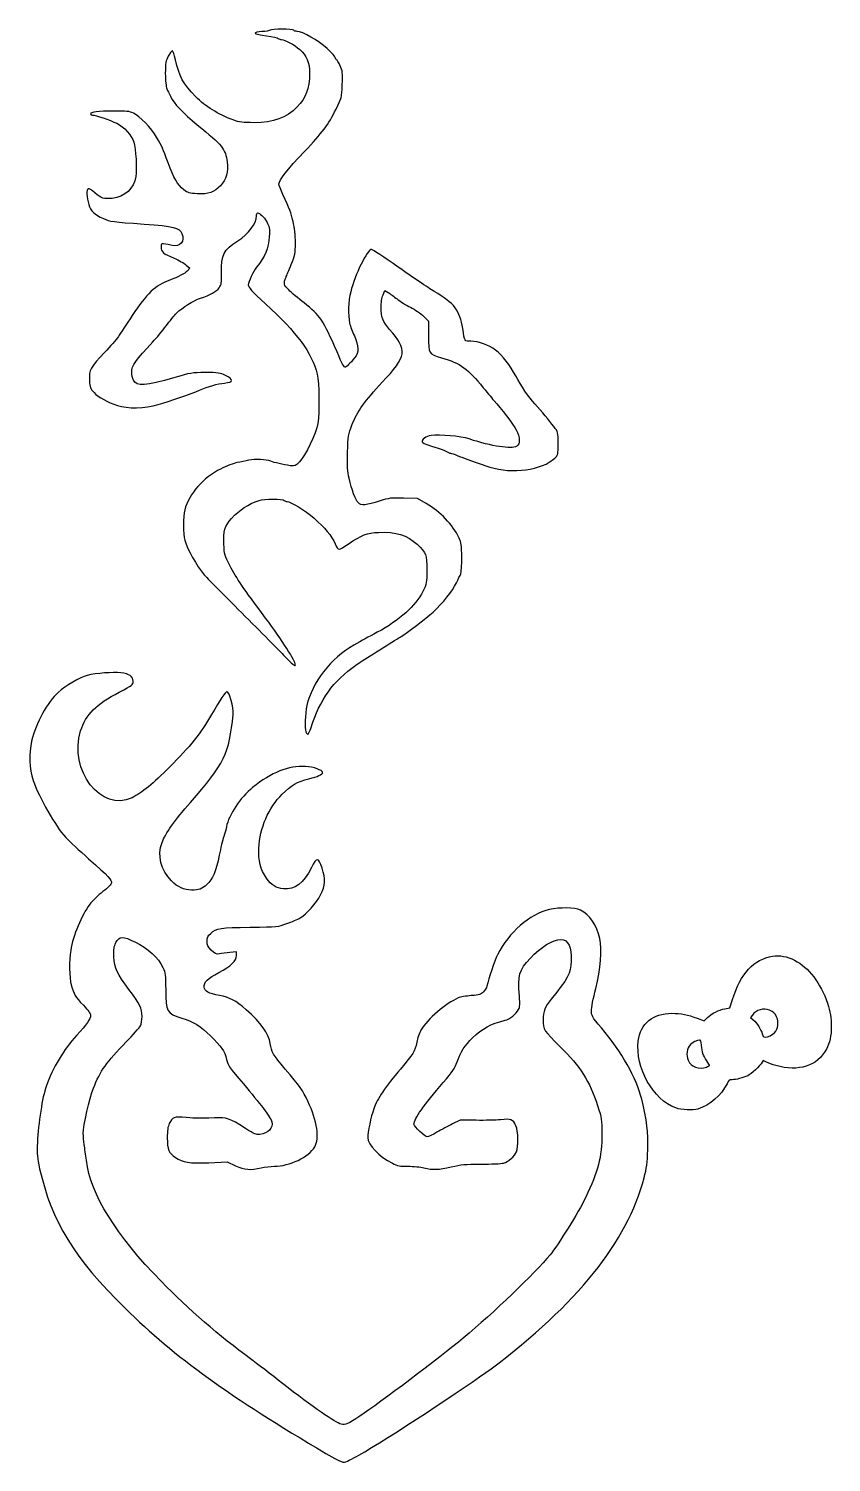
# Model space of a CAD drawing. Header units: centimetres. Extents: x -5.9 to 9, y -13.7 to 13.
import ezdxf

# ---------------------------------------------------------------- set-up
doc = ezdxf.new("R2010")
doc.units = ezdxf.units.CM
doc.header["$MEASUREMENT"] = 0
doc.layers.add('Layer 1', color=7, linetype='Continuous')

msp = doc.modelspace()

# ---------------------------------------------------------------- linework, layer by layer
at = {"layer": 'Layer 1'}
for points, knots in [([(-0.77974, -0.0784), (-0.80579, -0.01067), (-0.79645, 0.24206), (-0.76159, 0.4127), (-0.76159, 0.4127), (-0.67797, 0.82203), (-0.30779, 1.29775), (0.10869, 1.5311), (0.10869, 1.5311), (0.26989, 1.62142), (0.37037, 1.67653), (0.54692, 1.77148), (0.54692, 1.77148), (0.95163, 1.98912), (1.26752, 2.27202), (1.39341, 2.52958), (1.39341, 2.52958), (1.46416, 2.67432), (1.4672, 2.69092), (1.4672, 2.93252), (1.4672, 2.93252), (1.4672, 3.21833), (1.45529, 3.24957), (1.28584, 3.40807), (1.28584, 3.40807), (1.10274, 3.57935), (0.89406, 3.64403), (0.57026, 3.62987), (0.57026, 3.62987), (0.35137, 3.6203), (0.26315, 3.58614), (0.00504, 3.41105), (0.00504, 3.41105), (-0.17838, 3.28663), (-0.17539, 3.28653), (-0.23639, 3.41857), (-0.23639, 3.41857), (-0.30521, 3.56753), (-0.43059, 3.71837), (-0.6298, 3.89188), (-0.6298, 3.89188), (-0.79826, 4.03861), (-1.06282, 4.20338), (-1.12996, 4.20338), (-1.12996, 4.20338), (-1.15229, 4.20338), (-1.17666, 4.21324), (-1.18411, 4.22529), (-1.18411, 4.22529), (-1.20277, 4.25548), (-1.55766, 4.25294), (-1.65365, 4.22192), (-1.65365, 4.22192), (-1.85498, 4.15687), (-2.01034, 4.05521), (-2.16483, 3.88744), (-2.16483, 3.88744), (-2.28943, 3.75212), (-2.31968, 3.65124), (-2.30802, 3.40994), (-2.30802, 3.40994), (-2.29876, 3.21833), (-2.29215, 3.195), (-2.19524, 3.01187), (-2.19524, 3.01187), (-2.06039, 2.75703), (-1.95852, 2.60726), (-1.53027, 2.03414), (-1.53027, 2.03414), (-1.22444, 1.62486), (-0.97595, 1.23579), (-0.97595, 1.16624), (-0.97595, 1.16624), (-0.97595, 1.1297), (-1.04235, 1.18258), (-1.17823, 1.32734), (-1.17823, 1.32734), (-1.26582, 1.42066), (-1.62419, 1.78302), (-1.9746, 2.13259), (-1.9746, 2.13259), (-2.32501, 2.48216), (-2.63859, 2.80072), (-2.67146, 2.8405), (-2.67146, 2.8405), (-2.82009, 3.02043), (-2.9776, 3.2996), (-3.03529, 3.48537), (-3.03529, 3.48537), (-3.06782, 3.59012), (-3.06811, 3.92942), (-3.03577, 4.04953), (-3.03577, 4.04953), (-2.95659, 4.34359), (-2.68265, 4.65425), (-2.36721, 4.8077), (-2.36721, 4.8077), (-2.25834, 4.86066), (-2.12016, 4.91447), (-2.06014, 4.92728), (-2.06014, 4.92728), (-2.00012, 4.94009), (-1.90172, 4.96096), (-1.84146, 4.97366), (-1.84146, 4.97366), (-1.72809, 4.99755), (-1.52303, 4.98639), (-1.43291, 4.95143), (-1.43291, 4.95143), (-1.37246, 4.92798), (-1.20003, 4.88889), (-1.07234, 4.86969), (-1.07234, 4.86969), (-0.98949, 4.85724), (-0.97625, 4.8626), (-0.90263, 4.93841), (-0.90263, 4.93841), (-0.79116, 5.05319), (-0.59162, 5.47037), (-0.56162, 5.65135), (-0.56162, 5.65135), (-0.52588, 5.86699), (-0.5311, 6.41748), (-0.57033, 6.56885), (-0.57033, 6.56885), (-0.67683, 6.97984), (-0.94121, 7.33988), (-1.53507, 7.88263), (-1.53507, 7.88263), (-1.79224, 8.11767), (-1.85241, 8.18378), (-1.85241, 8.23128), (-1.85241, 8.23128), (-1.85241, 8.28926), (-1.76088, 8.48381), (-1.69845, 8.55856), (-1.69845, 8.55856), (-1.54558, 8.74159), (-1.47157, 8.91969), (-1.46191, 9.12774), (-1.46191, 9.12774), (-1.45432, 9.29116), (-1.45896, 9.31751), (-1.51088, 9.4061), (-1.51088, 9.4061), (-1.56398, 9.49671), (-1.64148, 9.57171), (-1.682, 9.57171), (-1.682, 9.57171), (-1.69137, 9.57171), (-1.69904, 9.54674), (-1.69904, 9.51623), (-1.69904, 9.51623), (-1.69904, 9.37351), (-1.84521, 9.17927), (-2.04962, 9.05033), (-2.04962, 9.05033), (-2.31122, 8.88532), (-2.35902, 8.79066), (-2.35062, 8.45423), (-2.35062, 8.45423), (-2.34603, 8.27053), (-2.35104, 8.2382), (-2.39321, 8.17908), (-2.39321, 8.17908), (-2.44491, 8.1066), (-2.56434, 8.03998), (-2.74393, 7.98344), (-2.74393, 7.98344), (-2.87627, 7.94177), (-3.08054, 7.81428), (-3.18629, 7.70733), (-3.18629, 7.70733), (-3.22697, 7.6662), (-3.31502, 7.55859), (-3.38197, 7.4682), (-3.38197, 7.4682), (-3.44892, 7.37781), (-3.5597, 7.2447), (-3.62816, 7.17239), (-3.62816, 7.17239), (-3.94553, 6.83716), (-4.02167, 6.72825), (-4.02167, 6.6095), (-4.02167, 6.6095), (-4.02167, 6.56238), (-4.00686, 6.49517), (-3.98875, 6.46016), (-3.98875, 6.46016), (-3.92543, 6.3377), (-3.77197, 6.34761), (-3.2219, 6.50965), (-3.2219, 6.50965), (-2.93932, 6.59289), (-2.89441, 6.6001), (-2.6522, 6.60109), (-2.6522, 6.60109), (-2.41483, 6.60206), (-2.37861, 6.59686), (-2.2797, 6.54765), (-2.2797, 6.54765), (-2.11858, 6.46749), (-2.12321, 6.42463), (-2.29497, 6.40623), (-2.29497, 6.40623), (-2.43101, 6.39166), (-2.58972, 6.34617), (-2.76176, 6.27245), (-2.76176, 6.27245), (-2.9141, 6.20717), (-3.32394, 6.06476), (-3.52866, 6.00596), (-3.52866, 6.00596), (-3.77691, 5.93466), (-4.0976, 5.92731), (-4.28461, 5.98862), (-4.28461, 5.98862), (-4.47099, 6.04973), (-4.63867, 6.14174), (-4.72215, 6.22872), (-4.72215, 6.22872), (-4.79123, 6.30069), (-4.79893, 6.32174), (-4.80673, 6.45976), (-4.80673, 6.45976), (-4.81744, 6.64921), (-4.78969, 6.7), (-4.52514, 6.97519), (-4.52514, 6.97519), (-4.42087, 7.08365), (-4.30586, 7.21676), (-4.26956, 7.271), (-4.26956, 7.271), (-4.23326, 7.32523), (-4.11702, 7.50149), (-4.01126, 7.66268), (-4.01126, 7.66268), (-3.74432, 8.06953), (-3.58321, 8.22106), (-3.30954, 8.32267), (-3.30954, 8.32267), (-3.16137, 8.37768), (-3.03038, 8.44605), (-2.98924, 8.48984), (-2.98924, 8.48984), (-2.98924, 8.48984), (-2.94176, 8.54038), (-2.94176, 8.54038), (-2.94176, 8.54038), (-2.94176, 8.54038), (-3.00809, 8.60138), (-3.00809, 8.60138), (-3.00809, 8.60138), (-3.04457, 8.63493), (-3.14587, 8.69193), (-3.23319, 8.72804), (-3.23319, 8.72804), (-3.43334, 8.8108), (-3.47387, 8.8458), (-3.47387, 8.93586), (-3.47387, 8.93586), (-3.47387, 9.01379), (-3.48889, 9.01157), (-3.27147, 8.9659), (-3.27147, 8.9659), (-3.11871, 8.93381), (-3.02813, 9.04258), (-3.0881, 9.18609), (-3.0881, 9.18609), (-3.13477, 9.29778), (-3.23845, 9.32385), (-3.79159, 9.36295), (-3.79159, 9.36295), (-4.38054, 9.40458), (-4.42369, 9.41047), (-4.54754, 9.4661), (-4.54754, 9.4661), (-4.71863, 9.54296), (-4.78406, 9.60608), (-4.82077, 9.72968), (-4.82077, 9.72968), (-4.85921, 9.85912), (-4.86468, 10.00095), (-4.83202, 10.02114), (-4.83202, 10.02114), (-4.81976, 10.02872), (-4.76389, 9.99456), (-4.70785, 9.94524), (-4.70785, 9.94524), (-4.58822, 9.83993), (-4.54056, 9.82472), (-4.38165, 9.84112), (-4.38165, 9.84112), (-4.15418, 9.8646), (-3.97541, 10.02941), (-3.943, 10.24553), (-3.943, 10.24553), (-3.92233, 10.38339), (-3.94524, 10.76767), (-3.98107, 10.88411), (-3.98107, 10.88411), (-4.01975, 11.00981), (-4.16954, 11.17537), (-4.30079, 11.23749), (-4.30079, 11.23749), (-4.42771, 11.29757), (-4.69756, 11.38902), (-4.75022, 11.3898), (-4.75022, 11.3898), (-4.77131, 11.39011), (-4.78857, 11.39978), (-4.78857, 11.41129), (-4.78857, 11.41129), (-4.78857, 11.44488), (-4.64835, 11.46204), (-4.35254, 11.46464), (-4.35254, 11.46464), (-4.12333, 11.46665), (-4.06156, 11.46), (-3.9888, 11.42547), (-3.9888, 11.42547), (-3.87345, 11.37072), (-3.65203, 11.14138), (-3.55991, 10.98122), (-3.55991, 10.98122), (-3.44622, 10.78356), (-3.44547, 10.78189), (-3.34374, 10.50296), (-3.34374, 10.50296), (-3.23629, 10.20835), (-3.17284, 10.09981), (-3.05048, 10.00136), (-3.05048, 10.00136), (-2.97698, 9.94222), (-2.94659, 9.93294), (-2.80263, 9.92567), (-2.80263, 9.92567), (-2.59829, 9.91535), (-2.47675, 9.95749), (-2.36998, 10.07567), (-2.36998, 10.07567), (-2.26464, 10.19227), (-2.22375, 10.33876), (-2.24615, 10.51935), (-2.24615, 10.51935), (-2.27581, 10.75849), (-2.33145, 10.8275), (-2.80272, 11.20963), (-2.80272, 11.20963), (-3.06759, 11.4244), (-3.23706, 11.60505), (-3.30176, 11.7416), (-3.30176, 11.7416), (-3.32158, 11.78343), (-3.35068, 11.84537), (-3.36642, 11.87923), (-3.36642, 11.87923), (-3.38386, 11.91675), (-3.39535, 12.02801), (-3.39584, 12.16408), (-3.39584, 12.16408), (-3.39655, 12.36243), (-3.39051, 12.39837), (-3.34171, 12.48597), (-3.34171, 12.48597), (-3.3115, 12.5402), (-3.27714, 12.58457), (-3.26537, 12.58457), (-3.26537, 12.58457), (-3.25359, 12.58457), (-3.22798, 12.51062), (-3.20846, 12.42023), (-3.20846, 12.42023), (-3.1425, 12.11482), (-3.05981, 11.96415), (-2.82987, 11.73045), (-2.82987, 11.73045), (-2.65338, 11.55107), (-2.41546, 11.4036), (-2.13534, 11.29994), (-2.13534, 11.29994), (-2.01683, 11.25609), (-1.95543, 11.2481), (-1.74287, 11.24888), (-1.74287, 11.24888), (-1.38391, 11.25019), (-1.14652, 11.33696), (-0.94106, 11.54195), (-0.94106, 11.54195), (-0.78171, 11.70093), (-0.71335, 11.88723), (-0.71315, 12.16301), (-0.71315, 12.16301), (-0.71299, 12.37035), (-0.76418, 12.49484), (-0.89649, 12.60903), (-0.89649, 12.60903), (-0.99906, 12.69754), (-1.17384, 12.79273), (-1.23379, 12.79273), (-1.23379, 12.79273), (-1.25588, 12.79273), (-1.28333, 12.80202), (-1.29477, 12.81338), (-1.29477, 12.81338), (-1.30622, 12.82474), (-1.4057, 12.84692), (-1.51585, 12.86268), (-1.51585, 12.86268), (-1.62599, 12.87844), (-1.71967, 12.90119), (-1.72401, 12.91325), (-1.72401, 12.91325), (-1.72856, 12.92586), (-1.67612, 12.938), (-1.60044, 12.94184), (-1.60044, 12.94184), (-1.52813, 12.94551), (-1.4596, 12.95784), (-1.44815, 12.96923), (-1.44815, 12.96923), (-1.42028, 12.99695), (-1.02603, 12.99587), (-1.00882, 12.96803), (-1.00882, 12.96803), (-1.00137, 12.95598), (-0.97235, 12.94612), (-0.94433, 12.94612), (-0.94433, 12.94612), (-0.84601, 12.94612), (-0.54719, 12.77466), (-0.38695, 12.6263), (-0.38695, 12.6263), (-0.30116, 12.54687), (-0.23096, 12.46801), (-0.23096, 12.45106), (-0.23096, 12.45106), (-0.23096, 12.43411), (-0.22286, 12.42024), (-0.21295, 12.42024), (-0.21295, 12.42024), (-0.20305, 12.42024), (-0.17226, 12.37005), (-0.14453, 12.3087), (-0.14453, 12.3087), (-0.09883, 12.20758), (-0.09514, 12.17431), (-0.105, 11.95264), (-0.105, 11.95264), (-0.11562, 11.71412), (-0.11843, 11.70301), (-0.21989, 11.49996), (-0.21989, 11.49996), (-0.36419, 11.21116), (-0.47721, 11.05958), (-0.80558, 10.71442), (-0.80558, 10.71442), (-1.12695, 10.37662), (-1.28271, 10.18032), (-1.28271, 10.11312), (-1.28271, 10.11312), (-1.28271, 10.08788), (-1.25, 9.99765), (-1.21002, 9.91261), (-1.21002, 9.91261), (-1.07809, 9.63197), (-1.06194, 9.58949), (-1.0189, 9.41), (-1.0189, 9.41), (-0.9916, 9.29614), (-0.9762, 9.15409), (-0.9761, 9.01536), (-0.9761, 9.01536), (-0.97597, 8.81614), (-0.9823, 8.78334), (-1.05452, 8.61), (-1.05452, 8.61), (-1.09773, 8.50627), (-1.14128, 8.40167), (-1.15129, 8.37757), (-1.15129, 8.37757), (-1.20131, 8.25716), (-1.19542, 8.22964), (-1.10008, 8.13811), (-1.10008, 8.13811), (-1.04897, 8.08904), (-0.92066, 7.98082), (-0.81495, 7.89761), (-0.81495, 7.89761), (-0.52032, 7.6657), (-0.45457, 7.56778), (-0.20301, 6.98619), (-0.20301, 6.98619), (-0.10623, 6.76245), (-0.0745, 6.70134), (-0.05511, 6.70134), (-0.05511, 6.70134), (-0.02984, 6.70134), (0.04139, 6.76937), (0.12511, 6.87347), (0.12511, 6.87347), (0.2072, 6.97554), (0.2056, 7.0943), (0.11961, 7.28205), (0.11961, 7.28205), (0.08344, 7.36102), (0.04424, 7.46726), (0.0325, 7.51815), (0.0325, 7.51815), (-0.00195, 7.66745), (0.00663, 7.92984), (0.05172, 8.10565), (0.05172, 8.10565), (0.13397, 8.42633), (0.36234, 8.89249), (0.43719, 8.89249), (0.43719, 8.89249), (0.45402, 8.89249), (0.67768, 8.74382), (0.93421, 8.56211), (0.93421, 8.56211), (1.19074, 8.3804), (1.4936, 8.17702), (1.60723, 8.11014), (1.60723, 8.11014), (1.98069, 7.89035), (2.08533, 7.7537), (2.135, 7.4209), (2.135, 7.4209), (2.17263, 7.16878), (2.16318, 7.18338), (2.28873, 7.18338), (2.28873, 7.18338), (2.43346, 7.18338), (2.62027, 7.11633), (2.74651, 7.01906), (2.74651, 7.01906), (2.86627, 6.92679), (3.02081, 6.72948), (3.12089, 6.54106), (3.12089, 6.54106), (3.21901, 6.35633), (3.36552, 6.14077), (3.47364, 6.02207), (3.47364, 6.02207), (3.61184, 5.87033), (3.74279, 5.71497), (3.83056, 5.59859), (3.83056, 5.59859), (3.9096, 5.49379), (3.91032, 5.4909), (3.91032, 5.27949), (3.91032, 5.27949), (3.91032, 5.07488), (3.90785, 5.06387), (3.85006, 5.0104), (3.85006, 5.0104), (3.60916, 4.7875), (3.0562, 4.71125), (2.63945, 4.84346), (2.63945, 4.84346), (2.44871, 4.90397), (2.11613, 5.02264), (2.03164, 5.06033), (2.03164, 5.06033), (1.98055, 5.08312), (1.92583, 5.10177), (1.91003, 5.10177), (1.91003, 5.10177), (1.89423, 5.10177), (1.87194, 5.11054), (1.86049, 5.12126), (1.86049, 5.12126), (1.84027, 5.14019), (1.67197, 5.20057), (1.48475, 5.25606), (1.48475, 5.25606), (1.43416, 5.27105), (1.38799, 5.29578), (1.38215, 5.311), (1.38215, 5.311), (1.36515, 5.35531), (1.44862, 5.41435), (1.54945, 5.42934), (1.54945, 5.42934), (1.70968, 5.45316), (2.09047, 5.41903), (2.25599, 5.36602), (2.25599, 5.36602), (2.68815, 5.22762), (3.03412, 5.17475), (3.13929, 5.23103), (3.13929, 5.23103), (3.20667, 5.26709), (3.20342, 5.40029), (3.13184, 5.53719), (3.13184, 5.53719), (3.08334, 5.62995), (2.83817, 5.95161), (2.72052, 6.07683), (2.72052, 6.07683), (2.69788, 6.10093), (2.60688, 6.2104), (2.51832, 6.3201), (2.51832, 6.3201), (2.23314, 6.6733), (2.09473, 6.77273), (1.74107, 6.87844), (1.74107, 6.87844), (1.49495, 6.95201), (1.50004, 6.94363), (1.50004, 7.27499), (1.50004, 7.27499), (1.50004, 7.27499), (1.50004, 7.55702), (1.50004, 7.55702), (1.50004, 7.55702), (1.50004, 7.55702), (1.40603, 7.64957), (1.40603, 7.64957), (1.40603, 7.64957), (1.35432, 7.70047), (1.2457, 7.77499), (1.16465, 7.81516), (1.16465, 7.81516), (1.0836, 7.85534), (0.9706, 7.92504), (0.91355, 7.97005), (0.91355, 7.97005), (0.8565, 8.01507), (0.78268, 8.06962), (0.74952, 8.09128), (0.74952, 8.09128), (0.74952, 8.09128), (0.68921, 8.13067), (0.68921, 8.13067), (0.68921, 8.13067), (0.68921, 8.13067), (0.6534, 8.04595), (0.6534, 8.04595), (0.6534, 8.04595), (0.63276, 7.99712), (0.61675, 7.89625), (0.61561, 7.80785), (0.61561, 7.80785), (0.61343, 7.63916), (0.65081, 7.5448), (0.77619, 7.40249), (0.77619, 7.40249), (1.11361, 7.01951), (1.09766, 6.90628), (0.63782, 6.42024), (0.63782, 6.42024), (0.31916, 6.08343), (0.175, 5.87976), (0.07385, 5.62346), (0.07385, 5.62346), (0.00664, 5.45317), (0.00139, 5.42051), (-0.00732, 5.11831), (-0.00732, 5.11831), (-0.01461, 4.86526), (-0.00854, 4.76076), (0.02071, 4.63626), (0.02071, 4.63626), (0.07039, 4.42478), (0.14294, 4.23278), (0.19404, 4.17753), (0.19404, 4.17753), (0.24521, 4.12221), (0.33369, 4.13056), (0.59736, 4.21561), (0.59736, 4.21561), (0.75915, 4.26779), (0.8039, 4.27294), (1.03497, 4.26596), (1.03497, 4.26596), (1.03497, 4.26596), (1.29236, 4.25818), (1.29236, 4.25818), (1.29236, 4.25818), (1.29236, 4.25818), (1.45803, 4.16338), (1.45803, 4.16338), (1.45803, 4.16338), (1.72151, 4.01261), (1.94603, 3.77763), (2.0688, 3.52415), (2.0688, 3.52415), (2.10965, 3.43981), (2.11666, 3.38718), (2.11724, 3.16034), (2.11724, 3.16034), (2.11762, 3.01448), (2.10868, 2.87643), (2.09737, 2.85358), (2.09737, 2.85358), (2.08607, 2.83072), (2.05041, 2.75733), (2.01813, 2.69048), (2.01813, 2.69048), (1.94187, 2.53255), (1.76738, 2.31491), (1.58316, 2.14796), (1.58316, 2.14796), (1.44986, 2.02715), (1.08687, 1.74868), (0.99212, 1.69453), (0.99212, 1.69453), (0.91323, 1.64944), (0.41834, 1.33929), (0.2279, 1.21559), (0.2279, 1.21559), (-0.21121, 0.93036), (-0.48878, 0.57839), (-0.64971, 0.10275), (-0.64971, 0.10275), (-0.68785, -0.00998), (-0.7272, -0.11122), (-0.73716, -0.12222), (-0.73716, -0.12222), (-0.7474, -0.13354), (-0.76591, -0.11452), (-0.77981, -0.0784), (-0.77981, -0.0784), (-0.77981, -0.0784), (-0.77974, -0.0784), (-0.77974, -0.0784)], [0, 0, 0, 0, 0.00546448, 0.00546448, 0.00546448, 0.00546448, 0.01092896, 0.01092896, 0.01092896, 0.01092896, 0.01639344, 0.01639344, 0.01639344, 0.01639344, 0.02185792, 0.02185792, 0.02185792, 0.02185792, 0.0273224, 0.0273224, 0.0273224, 0.0273224, 0.03278689, 0.03278689, 0.03278689, 0.03278689, 0.03825137, 0.03825137, 0.03825137, 0.03825137, 0.04371585, 0.04371585, 0.04371585, 0.04371585, 0.04918033, 0.04918033, 0.04918033, 0.04918033, 0.05464481, 0.05464481, 0.05464481, 0.05464481, 0.06010929, 0.06010929, 0.06010929, 0.06010929, 0.06557377, 0.06557377, 0.06557377, 0.06557377, 0.07103825, 0.07103825, 0.07103825, 0.07103825, 0.07650273, 0.07650273, 0.07650273, 0.07650273, 0.08196721, 0.08196721, 0.08196721, 0.08196721, 0.08743169, 0.08743169, 0.08743169, 0.08743169, 0.09289617, 0.09289617, 0.09289617, 0.09289617, 0.09836066, 0.09836066, 0.09836066, 0.09836066, 0.10382514, 0.10382514, 0.10382514, 0.10382514, 0.10928962, 0.10928962, 0.10928962, 0.10928962, 0.1147541, 0.1147541, 0.1147541, 0.1147541, 0.12021858, 0.12021858, 0.12021858, 0.12021858, 0.12568306, 0.12568306, 0.12568306, 0.12568306, 0.13114754, 0.13114754, 0.13114754, 0.13114754, 0.13661202, 0.13661202, 0.13661202, 0.13661202, 0.1420765, 0.1420765, 0.1420765, 0.1420765, 0.14754098, 0.14754098, 0.14754098, 0.14754098, 0.15300546, 0.15300546, 0.15300546, 0.15300546, 0.15846995, 0.15846995, 0.15846995, 0.15846995, 0.16393443, 0.16393443, 0.16393443, 0.16393443, 0.16939891, 0.16939891, 0.16939891, 0.16939891, 0.17486339, 0.17486339, 0.17486339, 0.17486339, 0.18032787, 0.18032787, 0.18032787, 0.18032787, 0.18579235, 0.18579235, 0.18579235, 0.18579235, 0.19125683, 0.19125683, 0.19125683, 0.19125683, 0.19672131, 0.19672131, 0.19672131, 0.19672131, 0.20218579, 0.20218579, 0.20218579, 0.20218579, 0.20765027, 0.20765027, 0.20765027, 0.20765027, 0.21311475, 0.21311475, 0.21311475, 0.21311475, 0.21857923, 0.21857923, 0.21857923, 0.21857923, 0.22404372, 0.22404372, 0.22404372, 0.22404372, 0.2295082, 0.2295082, 0.2295082, 0.2295082, 0.23497268, 0.23497268, 0.23497268, 0.23497268, 0.24043716, 0.24043716, 0.24043716, 0.24043716, 0.24590164, 0.24590164, 0.24590164, 0.24590164, 0.25136612, 0.25136612, 0.25136612, 0.25136612, 0.2568306, 0.2568306, 0.2568306, 0.2568306, 0.26229508, 0.26229508, 0.26229508, 0.26229508, 0.26775956, 0.26775956, 0.26775956, 0.26775956, 0.27322404, 0.27322404, 0.27322404, 0.27322404, 0.27868852, 0.27868852, 0.27868852, 0.27868852, 0.28415301, 0.28415301, 0.28415301, 0.28415301, 0.28961749, 0.28961749, 0.28961749, 0.28961749, 0.29508197, 0.29508197, 0.29508197, 0.29508197, 0.30054645, 0.30054645, 0.30054645, 0.30054645, 0.30601093, 0.30601093, 0.30601093, 0.30601093, 0.31147541, 0.31147541, 0.31147541, 0.31147541, 0.31693989, 0.31693989, 0.31693989, 0.31693989, 0.32240437, 0.32240437, 0.32240437, 0.32240437, 0.32786885, 0.32786885, 0.32786885, 0.32786885, 0.33333333, 0.33333333, 0.33333333, 0.33333333, 0.33879781, 0.33879781, 0.33879781, 0.33879781, 0.3442623, 0.3442623, 0.3442623, 0.3442623, 0.34972678, 0.34972678, 0.34972678, 0.34972678, 0.35519126, 0.35519126, 0.35519126, 0.35519126, 0.36065574, 0.36065574, 0.36065574, 0.36065574, 0.36612022, 0.36612022, 0.36612022, 0.36612022, 0.3715847, 0.3715847, 0.3715847, 0.3715847, 0.37704918, 0.37704918, 0.37704918, 0.37704918, 0.38251366, 0.38251366, 0.38251366, 0.38251366, 0.38797814, 0.38797814, 0.38797814, 0.38797814, 0.39344262, 0.39344262, 0.39344262, 0.39344262, 0.3989071, 0.3989071, 0.3989071, 0.3989071, 0.40437158, 0.40437158, 0.40437158, 0.40437158, 0.40983607, 0.40983607, 0.40983607, 0.40983607, 0.41530055, 0.41530055, 0.41530055, 0.41530055, 0.42076503, 0.42076503, 0.42076503, 0.42076503, 0.42622951, 0.42622951, 0.42622951, 0.42622951, 0.43169399, 0.43169399, 0.43169399, 0.43169399, 0.43715847, 0.43715847, 0.43715847, 0.43715847, 0.44262295, 0.44262295, 0.44262295, 0.44262295, 0.44808743, 0.44808743, 0.44808743, 0.44808743, 0.45355191, 0.45355191, 0.45355191, 0.45355191, 0.45901639, 0.45901639, 0.45901639, 0.45901639, 0.46448087, 0.46448087, 0.46448087, 0.46448087, 0.46994536, 0.46994536, 0.46994536, 0.46994536, 0.47540984, 0.47540984, 0.47540984, 0.47540984, 0.48087432, 0.48087432, 0.48087432, 0.48087432, 0.4863388, 0.4863388, 0.4863388, 0.4863388, 0.49180328, 0.49180328, 0.49180328, 0.49180328, 0.49726776, 0.49726776, 0.49726776, 0.49726776, 0.50273224, 0.50273224, 0.50273224, 0.50273224, 0.50819672, 0.50819672, 0.50819672, 0.50819672, 0.5136612, 0.5136612, 0.5136612, 0.5136612, 0.51912568, 0.51912568, 0.51912568, 0.51912568, 0.52459016, 0.52459016, 0.52459016, 0.52459016, 0.53005464, 0.53005464, 0.53005464, 0.53005464, 0.53551913, 0.53551913, 0.53551913, 0.53551913, 0.54098361, 0.54098361, 0.54098361, 0.54098361, 0.54644809, 0.54644809, 0.54644809, 0.54644809, 0.55191257, 0.55191257, 0.55191257, 0.55191257, 0.55737705, 0.55737705, 0.55737705, 0.55737705, 0.56284153, 0.56284153, 0.56284153, 0.56284153, 0.56830601, 0.56830601, 0.56830601, 0.56830601, 0.57377049, 0.57377049, 0.57377049, 0.57377049, 0.57923497, 0.57923497, 0.57923497, 0.57923497, 0.58469945, 0.58469945, 0.58469945, 0.58469945, 0.59016393, 0.59016393, 0.59016393, 0.59016393, 0.59562842, 0.59562842, 0.59562842, 0.59562842, 0.6010929, 0.6010929, 0.6010929, 0.6010929, 0.60655738, 0.60655738, 0.60655738, 0.60655738, 0.61202186, 0.61202186, 0.61202186, 0.61202186, 0.61748634, 0.61748634, 0.61748634, 0.61748634, 0.62295082, 0.62295082, 0.62295082, 0.62295082, 0.6284153, 0.6284153, 0.6284153, 0.6284153, 0.63387978, 0.63387978, 0.63387978, 0.63387978, 0.63934426, 0.63934426, 0.63934426, 0.63934426, 0.64480874, 0.64480874, 0.64480874, 0.64480874, 0.65027322, 0.65027322, 0.65027322, 0.65027322, 0.6557377, 0.6557377, 0.6557377, 0.6557377, 0.66120219, 0.66120219, 0.66120219, 0.66120219, 0.66666667, 0.66666667, 0.66666667, 0.66666667, 0.67213115, 0.67213115, 0.67213115, 0.67213115, 0.67759563, 0.67759563, 0.67759563, 0.67759563, 0.68306011, 0.68306011, 0.68306011, 0.68306011, 0.68852459, 0.68852459, 0.68852459, 0.68852459, 0.69398907, 0.69398907, 0.69398907, 0.69398907, 0.69945355, 0.69945355, 0.69945355, 0.69945355, 0.70491803, 0.70491803, 0.70491803, 0.70491803, 0.71038251, 0.71038251, 0.71038251, 0.71038251, 0.71584699, 0.71584699, 0.71584699, 0.71584699, 0.72131148, 0.72131148, 0.72131148, 0.72131148, 0.72677596, 0.72677596, 0.72677596, 0.72677596, 0.73224044, 0.73224044, 0.73224044, 0.73224044, 0.73770492, 0.73770492, 0.73770492, 0.73770492, 0.7431694, 0.7431694, 0.7431694, 0.7431694, 0.74863388, 0.74863388, 0.74863388, 0.74863388, 0.75409836, 0.75409836, 0.75409836, 0.75409836, 0.75956284, 0.75956284, 0.75956284, 0.75956284, 0.76502732, 0.76502732, 0.76502732, 0.76502732, 0.7704918, 0.7704918, 0.7704918, 0.7704918, 0.77595628, 0.77595628, 0.77595628, 0.77595628, 0.78142077, 0.78142077, 0.78142077, 0.78142077, 0.78688525, 0.78688525, 0.78688525, 0.78688525, 0.79234973, 0.79234973, 0.79234973, 0.79234973, 0.79781421, 0.79781421, 0.79781421, 0.79781421, 0.80327869, 0.80327869, 0.80327869, 0.80327869, 0.80874317, 0.80874317, 0.80874317, 0.80874317, 0.81420765, 0.81420765, 0.81420765, 0.81420765, 0.81967213, 0.81967213, 0.81967213, 0.81967213, 0.82513661, 0.82513661, 0.82513661, 0.82513661, 0.83060109, 0.83060109, 0.83060109, 0.83060109, 0.83606557, 0.83606557, 0.83606557, 0.83606557, 0.84153005, 0.84153005, 0.84153005, 0.84153005, 0.84699454, 0.84699454, 0.84699454, 0.84699454, 0.85245902, 0.85245902, 0.85245902, 0.85245902, 0.8579235, 0.8579235, 0.8579235, 0.8579235, 0.86338798, 0.86338798, 0.86338798, 0.86338798, 0.86885246, 0.86885246, 0.86885246, 0.86885246, 0.87431694, 0.87431694, 0.87431694, 0.87431694, 0.87978142, 0.87978142, 0.87978142, 0.87978142, 0.8852459, 0.8852459, 0.8852459, 0.8852459, 0.89071038, 0.89071038, 0.89071038, 0.89071038, 0.89617486, 0.89617486, 0.89617486, 0.89617486, 0.90163934, 0.90163934, 0.90163934, 0.90163934, 0.90710383, 0.90710383, 0.90710383, 0.90710383, 0.91256831, 0.91256831, 0.91256831, 0.91256831, 0.91803279, 0.91803279, 0.91803279, 0.91803279, 0.92349727, 0.92349727, 0.92349727, 0.92349727, 0.92896175, 0.92896175, 0.92896175, 0.92896175, 0.93442623, 0.93442623, 0.93442623, 0.93442623, 0.93989071, 0.93989071, 0.93989071, 0.93989071, 0.94535519, 0.94535519, 0.94535519, 0.94535519, 0.95081967, 0.95081967, 0.95081967, 0.95081967, 0.95628415, 0.95628415, 0.95628415, 0.95628415, 0.96174863, 0.96174863, 0.96174863, 0.96174863, 0.96721311, 0.96721311, 0.96721311, 0.96721311, 0.9726776, 0.9726776, 0.9726776, 0.9726776, 0.97814208, 0.97814208, 0.97814208, 0.97814208, 0.98360656, 0.98360656, 0.98360656, 0.98360656, 0.98907104, 0.98907104, 0.98907104, 0.98907104, 1, 1, 1, 1]), ([(-0.40953, -13.49908), (-2.18769, -12.45365), (-3.21594, -11.71089), (-4.13832, -10.80558), (-4.13832, -10.80558), (-5.09628, -9.86534), (-5.50966, -9.19155), (-5.73322, -8.2059), (-5.73322, -8.2059), (-5.78117, -7.99449), (-5.78483, -7.95037), (-5.77435, -7.71024), (-5.77435, -7.71024), (-5.7595, -7.37008), (-5.68037, -6.8594), (-5.61379, -6.67409), (-5.61379, -6.67409), (-5.49182, -6.33462), (-5.27983, -5.97921), (-5.04976, -5.72845), (-5.04976, -5.72845), (-4.85603, -5.5173), (-4.78556, -5.41705), (-4.78556, -5.35264), (-4.78556, -5.35264), (-4.78556, -5.31962), (-4.82779, -5.2606), (-4.91984, -5.16499), (-4.91984, -5.16499), (-5.07096, -5.00802), (-5.10118, -4.9574), (-5.1452, -4.78753), (-5.1452, -4.78753), (-5.18045, -4.6515), (-5.18606, -4.32745), (-5.15634, -4.14434), (-5.15634, -4.14434), (-5.11223, -3.87257), (-4.95223, -3.48773), (-4.80022, -3.28777), (-4.80022, -3.28777), (-4.75124, -3.22334), (-4.64223, -3.11727), (-4.55799, -3.05207), (-4.55799, -3.05207), (-4.45962, -2.97593), (-4.40248, -2.9175), (-4.39829, -2.88874), (-4.39829, -2.88874), (-4.39004, -2.83217), (-4.43751, -2.78212), (-4.82462, -2.43923), (-4.82462, -2.43923), (-4.99107, -2.29179), (-5.18119, -2.11341), (-5.24711, -2.04282), (-5.24711, -2.04282), (-5.44792, -1.82777), (-5.73906, -1.31778), (-5.85167, -0.98378), (-5.85167, -0.98378), (-5.92566, -0.76433), (-5.93758, -0.48161), (-5.88253, -0.25158), (-5.88253, -0.25158), (-5.80171, 0.08617), (-5.59172, 0.47204), (-5.39005, 0.65335), (-5.39005, 0.65335), (-5.25123, 0.77816), (-4.9824, 0.93492), (-4.8495, 0.96855), (-4.8495, 0.96855), (-4.68621, 1.00987), (-4.36595, 1.03452), (-4.22153, 1.01689), (-4.22153, 1.01689), (-4.06282, 0.99751), (-3.99479, 0.95021), (-3.99479, 0.85925), (-3.99479, 0.85925), (-3.99479, 0.79405), (-3.99886, 0.7909), (-4.255, 0.65745), (-4.255, 0.65745), (-4.67923, 0.43643), (-4.87346, 0.24118), (-4.97093, -0.06222), (-4.97093, -0.06222), (-5.20337, -0.78572), (-4.58218, -1.5925), (-4.01432, -1.30465), (-4.01432, -1.30465), (-3.82768, -1.21004), (-3.62587, -1.04541), (-3.31047, -0.73047), (-3.31047, -0.73047), (-2.94201, -0.36254), (-2.72855, -0.09504), (-2.53496, 0.24139), (-2.53496, 0.24139), (-2.37341, 0.52215), (-2.27686, 0.6661), (-2.25012, 0.6661), (-2.25012, 0.6661), (-2.20094, 0.6661), (-2.12232, 0.37564), (-2.13554, 0.24278), (-2.13554, 0.24278), (-2.20856, -0.49118), (-2.29386, -0.66676), (-2.93059, -1.39382), (-2.93059, -1.39382), (-3.21996, -1.72424), (-3.39439, -1.97087), (-3.45748, -2.13881), (-3.45748, -2.13881), (-3.54692, -2.37686), (-3.47913, -2.65331), (-3.28328, -2.84915), (-3.28328, -2.84915), (-3.15888, -2.97355), (-3.05204, -3.02319), (-2.90753, -3.02375), (-2.90753, -3.02375), (-2.76978, -3.02428), (-2.71895, -3.00543), (-2.62205, -2.91789), (-2.62205, -2.91789), (-2.51803, -2.82392), (-2.44914, -2.66004), (-2.39371, -2.37473), (-2.39371, -2.37473), (-2.36818, -2.24331), (-2.33049, -2.08745), (-2.30996, -2.02839), (-2.30996, -2.02839), (-2.28943, -1.96933), (-2.26628, -1.88586), (-2.25853, -1.8429), (-2.25853, -1.8429), (-2.22015, -1.63043), (-1.99831, -1.2983), (-1.77229, -1.11492), (-1.77229, -1.11492), (-1.42803, -0.83561), (-1.10104, -0.70552), (-0.78989, -0.7241), (-0.78989, -0.7241), (-0.64162, -0.73295), (-0.47048, -0.79264), (-0.47048, -0.83551), (-0.47048, -0.83551), (-0.47048, -0.86934), (-0.56705, -0.91421), (-0.72385, -0.95324), (-0.72385, -0.95324), (-0.9425, -1.00766), (-1.06115, -1.07536), (-1.2222, -1.23762), (-1.2222, -1.23762), (-1.47678, -1.49409), (-1.639, -1.86992), (-1.65623, -2.24319), (-1.65623, -2.24319), (-1.66726, -2.48197), (-1.62901, -2.6321), (-1.51446, -2.79966), (-1.51446, -2.79966), (-1.42432, -2.93152), (-1.33351, -2.98976), (-1.2009, -3.00075), (-1.2009, -3.00075), (-0.98338, -3.01879), (-0.82683, -2.90004), (-0.67886, -2.60478), (-0.67886, -2.60478), (-0.57899, -2.4055), (-0.54916, -2.4072), (-0.47958, -2.61612), (-0.47958, -2.61612), (-0.41197, -2.81914), (-0.41887, -2.93346), (-0.50951, -3.11204), (-0.50951, -3.11204), (-0.58566, -3.26206), (-0.77177, -3.47325), (-0.88749, -3.54093), (-0.88749, -3.54093), (-0.93197, -3.56695), (-1.04305, -3.61449), (-1.13433, -3.64657), (-1.13433, -3.64657), (-1.29959, -3.70466), (-1.3025, -3.70494), (-1.81771, -3.71266), (-1.81771, -3.71266), (-2.37962, -3.72108), (-2.43961, -3.73051), (-2.55044, -3.82782), (-2.55044, -3.82782), (-2.60902, -3.87926), (-2.61824, -3.89934), (-2.61824, -3.97549), (-2.61824, -3.97549), (-2.61824, -4.05226), (-2.60818, -4.07369), (-2.54028, -4.14159), (-2.54028, -4.14159), (-2.46926, -4.21261), (-2.4558, -4.21844), (-2.38896, -4.20716), (-2.38896, -4.20716), (-2.34861, -4.20034), (-2.26068, -4.18957), (-2.19356, -4.18321), (-2.19356, -4.18321), (-2.19356, -4.18321), (-2.07153, -4.17165), (-2.07153, -4.17165), (-2.07153, -4.17165), (-2.07153, -4.17165), (-2.07153, -4.24229), (-2.07153, -4.24229), (-2.07153, -4.24229), (-2.07153, -4.3384), (-2.17291, -4.43451), (-2.40346, -4.55695), (-2.40346, -4.55695), (-2.60912, -4.66617), (-2.6817, -4.73895), (-2.67296, -4.8272), (-2.67296, -4.8272), (-2.665, -4.90762), (-2.59085, -4.94831), (-2.3881, -4.98349), (-2.3881, -4.98349), (-2.20193, -5.0158), (-2.09022, -5.0758), (-1.88949, -5.2513), (-1.88949, -5.2513), (-1.61338, -5.49271), (-1.47545, -5.68708), (-1.44468, -5.87813), (-1.44468, -5.87813), (-1.41878, -6.03898), (-1.39729, -6.0753), (-1.16457, -6.35167), (-1.16457, -6.35167), (-0.89868, -6.66742), (-0.83615, -6.7568), (-0.7449, -6.95153), (-0.7449, -6.95153), (-0.57154, -7.32147), (-0.52305, -7.63979), (-0.61593, -7.79826), (-0.61593, -7.79826), (-0.72585, -7.98583), (-1.08587, -8.159), (-1.36728, -8.15967), (-1.36728, -8.15967), (-1.43782, -8.15986), (-1.54825, -8.1727), (-1.61268, -8.18826), (-1.61268, -8.18826), (-1.81048, -8.23602), (-1.9196, -8.22701), (-2.09329, -8.14859), (-2.09329, -8.14859), (-2.09329, -8.14859), (-2.24689, -8.07924), (-2.24689, -8.07924), (-2.24689, -8.07924), (-2.24689, -8.07924), (-2.5841, -8.09276), (-2.5841, -8.09276), (-2.5841, -8.09276), (-2.95287, -8.10754), (-3.0689, -8.08989), (-3.20475, -7.99834), (-3.20475, -7.99834), (-3.33147, -7.91294), (-3.36024, -7.84534), (-3.35976, -7.63418), (-3.35976, -7.63418), (-3.35944, -7.49261), (-3.35028, -7.42676), (-3.32237, -7.36529), (-3.32237, -7.36529), (-3.26872, -7.24713), (-3.23106, -7.23351), (-3.00999, -7.2523), (-3.00999, -7.2523), (-2.80809, -7.26946), (-2.78854, -7.26971), (-2.48155, -7.25915), (-2.48155, -7.25915), (-2.24218, -7.25091), (-2.21268, -7.26101), (-1.90616, -7.45608), (-1.90616, -7.45608), (-1.73613, -7.56428), (-1.70613, -7.57689), (-1.63976, -7.56798), (-1.63976, -7.56798), (-1.48314, -7.54697), (-1.3865, -7.44581), (-1.41492, -7.3326), (-1.41492, -7.3326), (-1.43344, -7.25882), (-1.64031, -6.98283), (-1.94279, -6.62837), (-1.94279, -6.62837), (-2.20611, -6.3198), (-2.22664, -6.28989), (-2.25632, -6.17176), (-2.25632, -6.17176), (-2.29553, -6.01566), (-2.35609, -5.92662), (-2.55273, -5.73598), (-2.55273, -5.73598), (-2.75178, -5.543), (-2.86001, -5.47631), (-3.08857, -5.40577), (-3.08857, -5.40577), (-3.37347, -5.31785), (-3.38949, -5.28982), (-3.38949, -4.87912), (-3.38949, -4.87912), (-3.38949, -4.58956), (-3.39182, -4.57151), (-3.44334, -4.46151), (-3.44334, -4.46151), (-3.5263, -4.28439), (-3.72358, -4.10215), (-3.95335, -3.99037), (-3.95335, -3.99037), (-4.19256, -3.874), (-4.24906, -3.87558), (-4.3134, -4.00048), (-4.3134, -4.00048), (-4.35315, -4.07764), (-4.35775, -4.10974), (-4.35112, -4.26407), (-4.35112, -4.26407), (-4.34192, -4.47826), (-4.29686, -4.5768), (-4.07436, -4.86935), (-4.07436, -4.86935), (-3.87646, -5.12957), (-3.82881, -5.22711), (-3.82881, -5.37205), (-3.82881, -5.37205), (-3.82881, -5.43907), (-3.84196, -5.51218), (-3.86061, -5.54883), (-3.86061, -5.54883), (-3.8781, -5.5832), (-3.9955, -5.71675), (-4.12149, -5.84562), (-4.12149, -5.84562), (-4.49106, -6.22362), (-4.60385, -6.38237), (-4.734, -6.70767), (-4.734, -6.70767), (-4.80707, -6.89031), (-4.92176, -7.40555), (-4.92205, -7.55248), (-4.92205, -7.55248), (-4.92216, -7.59993), (-4.914, -7.69218), (-4.90395, -7.7575), (-4.90395, -7.7575), (-4.8939, -7.82281), (-4.87595, -7.95351), (-4.86405, -8.04794), (-4.86405, -8.04794), (-4.78407, -8.6827), (-4.31781, -9.43627), (-3.46759, -10.30487), (-3.46759, -10.30487), (-2.96358, -10.81978), (-2.39307, -11.31469), (-1.81034, -11.74253), (-1.81034, -11.74253), (-1.69353, -11.82829), (-1.42554, -12.03338), (-1.21482, -12.19828), (-1.21482, -12.19828), (-0.64556, -12.64375), (-0.23723, -12.92728), (-0.12389, -12.95577), (-0.12389, -12.95577), (-0.0517, -12.97392), (0.00323, -12.95011), (0.22215, -12.80583), (0.22215, -12.80583), (0.59002, -12.56338), (1.69745, -11.72773), (2.14593, -11.35418), (2.14593, -11.35418), (2.71199, -10.88269), (3.46386, -10.16131), (3.7596, -9.80594), (3.7596, -9.80594), (3.91075, -9.62432), (4.28671, -9.01783), (4.42327, -8.73536), (4.42327, -8.73536), (4.65209, -8.26201), (4.72327, -7.98357), (4.72327, -7.56174), (4.72327, -7.56174), (4.72327, -7.28365), (4.72196, -7.27505), (4.64273, -7.03095), (4.64273, -7.03095), (4.49316, -6.57019), (4.32636, -6.30864), (3.94281, -5.93348), (3.94281, -5.93348), (3.65295, -5.64996), (3.62989, -5.61322), (3.63035, -5.43559), (3.63035, -5.43559), (3.63076, -5.2789), (3.66444, -5.19226), (3.77969, -5.05144), (3.77969, -5.05144), (4.09315, -4.66842), (4.14247, -4.57518), (4.15384, -4.34409), (4.15384, -4.34409), (4.16653, -4.08632), (4.09791, -3.94191), (3.96274, -3.94191), (3.96274, -3.94191), (3.81508, -3.94191), (3.58368, -4.08276), (3.39416, -4.28799), (3.39416, -4.28799), (3.17983, -4.52009), (3.1569, -4.59974), (3.19001, -4.99706), (3.19001, -4.99706), (3.2028, -5.15061), (3.2001, -5.19383), (3.17462, -5.24311), (3.17462, -5.24311), (3.1289, -5.33153), (3.0168, -5.42135), (2.92231, -5.44527), (2.92231, -5.44527), (2.64758, -5.51483), (2.51034, -5.58914), (2.31835, -5.77227), (2.31835, -5.77227), (2.17693, -5.90716), (2.094, -6.03521), (2.02926, -6.21863), (2.02926, -6.21863), (1.98611, -6.34089), (1.949, -6.3961), (1.77202, -6.60146), (1.77202, -6.60146), (1.4152, -7.01546), (1.22824, -7.28164), (1.22824, -7.37563), (1.22824, -7.37563), (1.22824, -7.41939), (1.43095, -7.61267), (1.47684, -7.61267), (1.47684, -7.61267), (1.49371, -7.61267), (1.57428, -7.57426), (1.65588, -7.52731), (1.65588, -7.52731), (1.73748, -7.48036), (1.86825, -7.4098), (1.94649, -7.37051), (1.94649, -7.37051), (1.94649, -7.37051), (2.08874, -7.29907), (2.08874, -7.29907), (2.08874, -7.29907), (2.08874, -7.29907), (2.3858, -7.30453), (2.3858, -7.30453), (2.3858, -7.30453), (2.54919, -7.30753), (2.75373, -7.30223), (2.84034, -7.29275), (2.84034, -7.29275), (3.02963, -7.27202), (3.07068, -7.2882), (3.12341, -7.40434), (3.12341, -7.40434), (3.16875, -7.50419), (3.17556, -7.7944), (3.13485, -7.89183), (3.13485, -7.89183), (3.09998, -7.97528), (2.98506, -8.07414), (2.89329, -8.09962), (2.89329, -8.09962), (2.85273, -8.11088), (2.66436, -8.12015), (2.47469, -8.12021), (2.47469, -8.12021), (2.17521, -8.12032), (2.10267, -8.12674), (1.92326, -8.16913), (1.92326, -8.16913), (1.68851, -8.2246), (1.58092, -8.22864), (1.41371, -8.18826), (1.41371, -8.18826), (1.34928, -8.1727), (1.21669, -8.15984), (1.11907, -8.15967), (1.11907, -8.15967), (0.96142, -8.1594), (0.92868, -8.15287), (0.82619, -8.10129), (0.82619, -8.10129), (0.57903, -7.9769), (0.36911, -7.75907), (0.36911, -7.62698), (0.36911, -7.62698), (0.36911, -7.5285), (0.42944, -7.23663), (0.47983, -7.0913), (0.47983, -7.0913), (0.54304, -6.90901), (0.70391, -6.6692), (0.97493, -6.35327), (0.97493, -6.35327), (1.22558, -6.06108), (1.2451, -6.02885), (1.27911, -5.85088), (1.27911, -5.85088), (1.29292, -5.77861), (1.32869, -5.67756), (1.35859, -5.62634), (1.35859, -5.62634), (1.47457, -5.42767), (1.82878, -5.12243), (2.0509, -5.02975), (2.0509, -5.02975), (2.08993, -5.01347), (2.19943, -4.99368), (2.29424, -4.98578), (2.29424, -4.98578), (2.44605, -4.97313), (2.473, -4.96504), (2.52004, -4.918), (2.52004, -4.918), (2.54942, -4.88862), (2.57883, -4.83929), (2.5854, -4.80839), (2.5854, -4.80839), (2.61711, -4.65911), (2.72377, -4.34738), (2.78499, -4.22501), (2.78499, -4.22501), (2.99549, -3.80428), (3.37465, -3.4744), (3.7492, -3.3861), (3.7492, -3.3861), (3.9384, -3.3415), (4.22232, -3.34646), (4.32498, -3.39615), (4.32498, -3.39615), (4.4925, -3.47725), (4.6293, -3.67863), (4.6844, -3.92526), (4.6844, -3.92526), (4.72982, -4.12855), (4.70024, -4.48868), (4.60799, -4.85572), (4.60799, -4.85572), (4.56399, -5.03079), (4.52799, -5.21655), (4.52799, -5.26852), (4.52799, -5.26852), (4.52799, -5.35937), (4.53515, -5.37154), (4.71416, -5.58478), (4.71416, -5.58478), (5.09425, -6.03755), (5.36505, -6.51621), (5.46374, -6.90973), (5.46374, -6.90973), (5.56082, -7.29685), (5.58848, -7.52773), (5.5772, -7.85671), (5.5772, -7.85671), (5.56888, -8.0992), (5.55692, -8.18845), (5.50767, -8.37548), (5.50767, -8.37548), (5.19527, -9.56179), (4.25323, -10.73715), (2.66333, -11.92428), (2.66333, -11.92428), (2.21263, -12.2608), (0.72223, -13.23532), (0.20452, -13.532), (0.20452, -13.532), (0.07641, -13.60541), (-0.05099, -13.66518), (-0.0786, -13.66482), (-0.0786, -13.66482), (-0.1062, -13.66445), (-0.25512, -13.58988), (-0.40953, -13.4991), (-0.40953, -13.4991), (-0.40953, -13.4991), (-0.40953, -13.49908), (-0.40953, -13.49908)], [0, 0, 0, 0, 0.00641026, 0.00641026, 0.00641026, 0.00641026, 0.01282051, 0.01282051, 0.01282051, 0.01282051, 0.01923077, 0.01923077, 0.01923077, 0.01923077, 0.02564103, 0.02564103, 0.02564103, 0.02564103, 0.03205128, 0.03205128, 0.03205128, 0.03205128, 0.03846154, 0.03846154, 0.03846154, 0.03846154, 0.04487179, 0.04487179, 0.04487179, 0.04487179, 0.05128205, 0.05128205, 0.05128205, 0.05128205, 0.05769231, 0.05769231, 0.05769231, 0.05769231, 0.06410256, 0.06410256, 0.06410256, 0.06410256, 0.07051282, 0.07051282, 0.07051282, 0.07051282, 0.07692308, 0.07692308, 0.07692308, 0.07692308, 0.08333333, 0.08333333, 0.08333333, 0.08333333, 0.08974359, 0.08974359, 0.08974359, 0.08974359, 0.09615385, 0.09615385, 0.09615385, 0.09615385, 0.1025641, 0.1025641, 0.1025641, 0.1025641, 0.10897436, 0.10897436, 0.10897436, 0.10897436, 0.11538462, 0.11538462, 0.11538462, 0.11538462, 0.12179487, 0.12179487, 0.12179487, 0.12179487, 0.12820513, 0.12820513, 0.12820513, 0.12820513, 0.13461538, 0.13461538, 0.13461538, 0.13461538, 0.14102564, 0.14102564, 0.14102564, 0.14102564, 0.1474359, 0.1474359, 0.1474359, 0.1474359, 0.15384615, 0.15384615, 0.15384615, 0.15384615, 0.16025641, 0.16025641, 0.16025641, 0.16025641, 0.16666667, 0.16666667, 0.16666667, 0.16666667, 0.17307692, 0.17307692, 0.17307692, 0.17307692, 0.17948718, 0.17948718, 0.17948718, 0.17948718, 0.18589744, 0.18589744, 0.18589744, 0.18589744, 0.19230769, 0.19230769, 0.19230769, 0.19230769, 0.19871795, 0.19871795, 0.19871795, 0.19871795, 0.20512821, 0.20512821, 0.20512821, 0.20512821, 0.21153846, 0.21153846, 0.21153846, 0.21153846, 0.21794872, 0.21794872, 0.21794872, 0.21794872, 0.22435897, 0.22435897, 0.22435897, 0.22435897, 0.23076923, 0.23076923, 0.23076923, 0.23076923, 0.23717949, 0.23717949, 0.23717949, 0.23717949, 0.24358974, 0.24358974, 0.24358974, 0.24358974, 0.25, 0.25, 0.25, 0.25, 0.25641026, 0.25641026, 0.25641026, 0.25641026, 0.26282051, 0.26282051, 0.26282051, 0.26282051, 0.26923077, 0.26923077, 0.26923077, 0.26923077, 0.27564103, 0.27564103, 0.27564103, 0.27564103, 0.28205128, 0.28205128, 0.28205128, 0.28205128, 0.28846154, 0.28846154, 0.28846154, 0.28846154, 0.29487179, 0.29487179, 0.29487179, 0.29487179, 0.30128205, 0.30128205, 0.30128205, 0.30128205, 0.30769231, 0.30769231, 0.30769231, 0.30769231, 0.31410256, 0.31410256, 0.31410256, 0.31410256, 0.32051282, 0.32051282, 0.32051282, 0.32051282, 0.32692308, 0.32692308, 0.32692308, 0.32692308, 0.33333333, 0.33333333, 0.33333333, 0.33333333, 0.33974359, 0.33974359, 0.33974359, 0.33974359, 0.34615385, 0.34615385, 0.34615385, 0.34615385, 0.3525641, 0.3525641, 0.3525641, 0.3525641, 0.35897436, 0.35897436, 0.35897436, 0.35897436, 0.36538462, 0.36538462, 0.36538462, 0.36538462, 0.37179487, 0.37179487, 0.37179487, 0.37179487, 0.37820513, 0.37820513, 0.37820513, 0.37820513, 0.38461538, 0.38461538, 0.38461538, 0.38461538, 0.39102564, 0.39102564, 0.39102564, 0.39102564, 0.3974359, 0.3974359, 0.3974359, 0.3974359, 0.40384615, 0.40384615, 0.40384615, 0.40384615, 0.41025641, 0.41025641, 0.41025641, 0.41025641, 0.41666667, 0.41666667, 0.41666667, 0.41666667, 0.42307692, 0.42307692, 0.42307692, 0.42307692, 0.42948718, 0.42948718, 0.42948718, 0.42948718, 0.43589744, 0.43589744, 0.43589744, 0.43589744, 0.44230769, 0.44230769, 0.44230769, 0.44230769, 0.44871795, 0.44871795, 0.44871795, 0.44871795, 0.45512821, 0.45512821, 0.45512821, 0.45512821, 0.46153846, 0.46153846, 0.46153846, 0.46153846, 0.46794872, 0.46794872, 0.46794872, 0.46794872, 0.47435897, 0.47435897, 0.47435897, 0.47435897, 0.48076923, 0.48076923, 0.48076923, 0.48076923, 0.48717949, 0.48717949, 0.48717949, 0.48717949, 0.49358974, 0.49358974, 0.49358974, 0.49358974, 0.5, 0.5, 0.5, 0.5, 0.50641026, 0.50641026, 0.50641026, 0.50641026, 0.51282051, 0.51282051, 0.51282051, 0.51282051, 0.51923077, 0.51923077, 0.51923077, 0.51923077, 0.52564103, 0.52564103, 0.52564103, 0.52564103, 0.53205128, 0.53205128, 0.53205128, 0.53205128, 0.53846154, 0.53846154, 0.53846154, 0.53846154, 0.54487179, 0.54487179, 0.54487179, 0.54487179, 0.55128205, 0.55128205, 0.55128205, 0.55128205, 0.55769231, 0.55769231, 0.55769231, 0.55769231, 0.56410256, 0.56410256, 0.56410256, 0.56410256, 0.57051282, 0.57051282, 0.57051282, 0.57051282, 0.57692308, 0.57692308, 0.57692308, 0.57692308, 0.58333333, 0.58333333, 0.58333333, 0.58333333, 0.58974359, 0.58974359, 0.58974359, 0.58974359, 0.59615385, 0.59615385, 0.59615385, 0.59615385, 0.6025641, 0.6025641, 0.6025641, 0.6025641, 0.60897436, 0.60897436, 0.60897436, 0.60897436, 0.61538462, 0.61538462, 0.61538462, 0.61538462, 0.62179487, 0.62179487, 0.62179487, 0.62179487, 0.62820513, 0.62820513, 0.62820513, 0.62820513, 0.63461538, 0.63461538, 0.63461538, 0.63461538, 0.64102564, 0.64102564, 0.64102564, 0.64102564, 0.6474359, 0.6474359, 0.6474359, 0.6474359, 0.65384615, 0.65384615, 0.65384615, 0.65384615, 0.66025641, 0.66025641, 0.66025641, 0.66025641, 0.66666667, 0.66666667, 0.66666667, 0.66666667, 0.67307692, 0.67307692, 0.67307692, 0.67307692, 0.67948718, 0.67948718, 0.67948718, 0.67948718, 0.68589744, 0.68589744, 0.68589744, 0.68589744, 0.69230769, 0.69230769, 0.69230769, 0.69230769, 0.69871795, 0.69871795, 0.69871795, 0.69871795, 0.70512821, 0.70512821, 0.70512821, 0.70512821, 0.71153846, 0.71153846, 0.71153846, 0.71153846, 0.71794872, 0.71794872, 0.71794872, 0.71794872, 0.72435897, 0.72435897, 0.72435897, 0.72435897, 0.73076923, 0.73076923, 0.73076923, 0.73076923, 0.73717949, 0.73717949, 0.73717949, 0.73717949, 0.74358974, 0.74358974, 0.74358974, 0.74358974, 0.75, 0.75, 0.75, 0.75, 0.75641026, 0.75641026, 0.75641026, 0.75641026, 0.76282051, 0.76282051, 0.76282051, 0.76282051, 0.76923077, 0.76923077, 0.76923077, 0.76923077, 0.77564103, 0.77564103, 0.77564103, 0.77564103, 0.78205128, 0.78205128, 0.78205128, 0.78205128, 0.78846154, 0.78846154, 0.78846154, 0.78846154, 0.79487179, 0.79487179, 0.79487179, 0.79487179, 0.80128205, 0.80128205, 0.80128205, 0.80128205, 0.80769231, 0.80769231, 0.80769231, 0.80769231, 0.81410256, 0.81410256, 0.81410256, 0.81410256, 0.82051282, 0.82051282, 0.82051282, 0.82051282, 0.82692308, 0.82692308, 0.82692308, 0.82692308, 0.83333333, 0.83333333, 0.83333333, 0.83333333, 0.83974359, 0.83974359, 0.83974359, 0.83974359, 0.84615385, 0.84615385, 0.84615385, 0.84615385, 0.8525641, 0.8525641, 0.8525641, 0.8525641, 0.85897436, 0.85897436, 0.85897436, 0.85897436, 0.86538462, 0.86538462, 0.86538462, 0.86538462, 0.87179487, 0.87179487, 0.87179487, 0.87179487, 0.87820513, 0.87820513, 0.87820513, 0.87820513, 0.88461538, 0.88461538, 0.88461538, 0.88461538, 0.89102564, 0.89102564, 0.89102564, 0.89102564, 0.8974359, 0.8974359, 0.8974359, 0.8974359, 0.90384615, 0.90384615, 0.90384615, 0.90384615, 0.91025641, 0.91025641, 0.91025641, 0.91025641, 0.91666667, 0.91666667, 0.91666667, 0.91666667, 0.92307692, 0.92307692, 0.92307692, 0.92307692, 0.92948718, 0.92948718, 0.92948718, 0.92948718, 0.93589744, 0.93589744, 0.93589744, 0.93589744, 0.94230769, 0.94230769, 0.94230769, 0.94230769, 0.94871795, 0.94871795, 0.94871795, 0.94871795, 0.95512821, 0.95512821, 0.95512821, 0.95512821, 0.96153846, 0.96153846, 0.96153846, 0.96153846, 0.96794872, 0.96794872, 0.96794872, 0.96794872, 0.97435897, 0.97435897, 0.97435897, 0.97435897, 0.98076923, 0.98076923, 0.98076923, 0.98076923, 0.98717949, 0.98717949, 0.98717949, 0.98717949, 1, 1, 1, 1]), ([(6.50842, -7.09632), (6.73731, -7.02046), (6.9442, -6.84019), (7.05069, -6.62382), (7.05069, -6.62382), (7.08587, -6.55233), (7.0894, -6.54955), (7.14498, -6.54955), (7.14498, -6.54955), (7.21761, -6.54955), (7.35195, -6.5152), (7.435, -6.47538), (7.435, -6.47538), (7.49785, -6.44525), (7.66475, -6.2912), (7.70527, -6.22592), (7.70527, -6.22592), (7.70527, -6.22592), (7.72614, -6.19229), (7.72614, -6.19229), (7.72614, -6.19229), (7.72614, -6.19229), (7.78467, -6.22215), (7.78467, -6.22215), (7.78467, -6.22215), (7.81686, -6.23857), (7.89617, -6.26735), (7.96093, -6.2861), (7.96093, -6.2861), (8.38007, -6.40746), (8.73593, -6.29243), (8.89852, -5.98302), (8.89852, -5.98302), (8.96198, -5.86226), (8.99056, -5.73313), (8.99074, -5.56639), (8.99074, -5.56639), (8.99093, -5.40327), (8.97177, -5.28674), (8.91866, -5.12786), (8.91866, -5.12786), (8.7945, -4.75637), (8.56495, -4.45578), (8.30828, -4.3286), (8.30828, -4.3286), (8.15844, -4.25435), (8.03926, -4.23256), (7.896, -4.25319), (7.896, -4.25319), (7.55756, -4.30195), (7.2992, -4.58173), (7.15258, -5.05824), (7.15258, -5.05824), (7.15258, -5.05824), (7.10436, -5.21496), (7.10436, -5.21496), (7.10436, -5.21496), (7.10436, -5.21496), (7.01253, -5.23069), (7.01253, -5.23069), (7.01253, -5.23069), (6.89597, -5.25066), (6.7621, -5.31832), (6.68624, -5.39562), (6.68624, -5.39562), (6.68624, -5.39562), (6.62718, -5.45579), (6.62718, -5.45579), (6.62718, -5.45579), (6.62718, -5.45579), (6.49771, -5.40716), (6.49771, -5.40716), (6.49771, -5.40716), (6.31789, -5.33962), (6.19242, -5.31494), (6.02744, -5.31467), (6.02744, -5.31467), (5.6719, -5.31409), (5.44031, -5.5043), (5.40025, -5.8298), (5.40025, -5.8298), (5.33952, -6.32324), (5.67525, -6.92234), (6.09817, -7.07521), (6.09817, -7.07521), (6.20332, -7.11322), (6.42325, -7.12453), (6.50841, -7.0963), (6.50841, -7.0963), (6.50841, -7.0963), (6.50842, -7.09632), (6.50842, -7.09632)], [0, 0, 0, 0, 0.04166667, 0.04166667, 0.04166667, 0.04166667, 0.08333333, 0.08333333, 0.08333333, 0.08333333, 0.125, 0.125, 0.125, 0.125, 0.16666667, 0.16666667, 0.16666667, 0.16666667, 0.20833333, 0.20833333, 0.20833333, 0.20833333, 0.25, 0.25, 0.25, 0.25, 0.29166667, 0.29166667, 0.29166667, 0.29166667, 0.33333333, 0.33333333, 0.33333333, 0.33333333, 0.375, 0.375, 0.375, 0.375, 0.41666667, 0.41666667, 0.41666667, 0.41666667, 0.45833333, 0.45833333, 0.45833333, 0.45833333, 0.5, 0.5, 0.5, 0.5, 0.54166667, 0.54166667, 0.54166667, 0.54166667, 0.58333333, 0.58333333, 0.58333333, 0.58333333, 0.625, 0.625, 0.625, 0.625, 0.66666667, 0.66666667, 0.66666667, 0.66666667, 0.70833333, 0.70833333, 0.70833333, 0.70833333, 0.75, 0.75, 0.75, 0.75, 0.79166667, 0.79166667, 0.79166667, 0.79166667, 0.83333333, 0.83333333, 0.83333333, 0.83333333, 0.875, 0.875, 0.875, 0.875, 0.91666667, 0.91666667, 0.91666667, 0.91666667, 1, 1, 1, 1]), ([(7.7057, -5.69549), (7.6867, -5.62005), (7.60712, -5.49667), (7.53997, -5.43855), (7.53997, -5.43855), (7.53997, -5.43855), (7.49034, -5.39559), (7.49034, -5.39559), (7.49034, -5.39559), (7.49034, -5.39559), (7.52291, -5.3466), (7.52291, -5.3466), (7.52291, -5.3466), (7.5871, -5.25003), (7.73031, -5.20919), (7.84165, -5.25571), (7.84165, -5.25571), (7.9118, -5.28502), (7.94335, -5.31518), (7.97425, -5.38249), (7.97425, -5.38249), (8.01804, -5.47786), (8.00084, -5.60124), (7.93312, -5.67751), (7.93312, -5.67751), (7.90157, -5.71304), (7.80581, -5.75667), (7.75851, -5.75706), (7.75851, -5.75706), (7.72628, -5.75733), (7.7192, -5.74908), (7.70571, -5.6955), (7.70571, -5.6955), (7.70571, -5.6955), (7.7057, -5.69549), (7.7057, -5.69549)], [0, 0, 0, 0, 0.1, 0.1, 0.1, 0.1, 0.2, 0.2, 0.2, 0.2, 0.3, 0.3, 0.3, 0.3, 0.4, 0.4, 0.4, 0.4, 0.5, 0.5, 0.5, 0.5, 0.6, 0.6, 0.6, 0.6, 0.7, 0.7, 0.7, 0.7, 0.8, 0.8, 0.8, 0.8, 1, 1, 1, 1]), ([(6.4625, -6.3156), (6.39235, -6.28629), (6.3608, -6.25613), (6.3299, -6.18882), (6.3299, -6.18882), (6.28611, -6.09345), (6.30331, -5.97007), (6.37103, -5.89381), (6.37103, -5.89381), (6.40042, -5.86071), (6.49722, -5.81469), (6.53834, -5.81426), (6.53834, -5.81426), (6.56512, -5.81398), (6.56911, -5.82401), (6.57621, -5.90944), (6.57621, -5.90944), (6.58706, -6.03987), (6.6055, -6.09432), (6.67311, -6.19556), (6.67311, -6.19556), (6.70493, -6.24321), (6.72834, -6.28482), (6.72514, -6.28803), (6.72514, -6.28803), (6.72193, -6.29124), (6.69732, -6.3034), (6.67045, -6.31506), (6.67045, -6.31506), (6.60694, -6.34261), (6.52763, -6.34282), (6.4625, -6.31561), (6.4625, -6.31561), (6.4625, -6.31561), (6.4625, -6.3156), (6.4625, -6.3156)], [0, 0, 0, 0, 0.1, 0.1, 0.1, 0.1, 0.2, 0.2, 0.2, 0.2, 0.3, 0.3, 0.3, 0.3, 0.4, 0.4, 0.4, 0.4, 0.5, 0.5, 0.5, 0.5, 0.6, 0.6, 0.6, 0.6, 0.7, 0.7, 0.7, 0.7, 0.8, 0.8, 0.8, 0.8, 1, 1, 1, 1])]:
    msp.add_open_spline(points, degree=3, knots=knots, dxfattribs=at)

doc.saveas('drawing.dxf')
